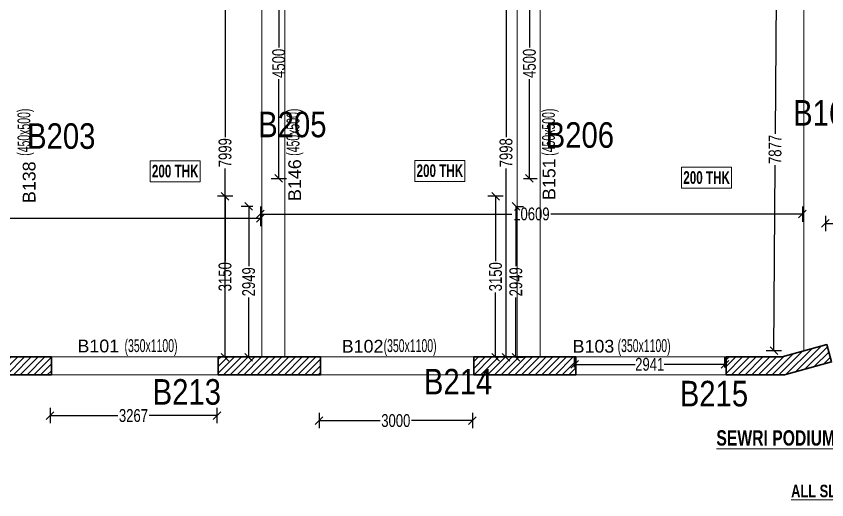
# Model space of a CAD drawing. Header units: millimetres. Extents: x 1 to 72184, y 68 to 60126.
# Drawn here: x 19546 to 35410, y 342 to 9803 of the extents above; entities that cross this region are included whole.
import ezdxf
from ezdxf.enums import TextEntityAlignment as Align

# ---------------------------------------------------------------- set-up
doc = ezdxf.new("R2010")
doc.units = ezdxf.units.MM
doc.linetypes.add('HIDDEN', pattern=[0.375, 0.25, -0.125])
for name, color, linetype, lineweight in [('A-FLOR-IDEN', 11, 'Continuous', 9), ('G-ANNO-TEXT', 231, 'Continuous', 9), ('S-BEAM', 7, 'Continuous', 18), ('S-BEAM-IDEN', 2, 'Continuous', 9), ('S-COL HATCH', 9, 'Continuous', 0), ('S-COLS', 5, 'Continuous', 35)]:
    doc.layers.add(name, color=color, linetype=linetype, lineweight=lineweight)
doc.layers.add('Abhinav working', color=6, linetype='Continuous')
doc.layers.add('Beam Nos', color=7, linetype='Continuous')
doc.styles.add('Dim.s & Anno.(Misc.)', font='ARIALN.TTF')
doc.styles.add('SC-BBS1', font='SansSerif')
doc.styles.add('SOBHA', font='swisscl.ttf')
doc.styles.add('Swis721 LtCn BT', font='swisscl.ttf', dxfattribs={"width": 0.9, "height": 233.355162})
doc.styles.add('Swis721 LtCn BT_2', font='swisscl.ttf', dxfattribs={"height": 244.992296})
doc.styles.add('Swis721 LtCn BT_B', font='', dxfattribs={"width": 0.9, "height": 246.918336})
doc.styles.get('Swis721 LtCn BT_B').set_extended_font_data('Swis721 LtCn BT', bold=True)
doc.dimstyles.new('S-100', dxfattribs={"dimscale": 100, "dimtxt": 2.5, "dimasz": 1.5, "dimexe": 1.5, "dimexo": 1.5, "dimgap": 0.1, "dimtad": 0, "dimdec": 0, "dimrnd": 0.0005, "dimzin": 0, "dimdsep": 46, "dimtxsty": 'SOBHA', "dimblk": 'OBLIQUE', "dimcen": 0.09, "dimclrd": 8, "dimclre": 8, "dimclrt": 6, "dimadec": 0, "dimazin": 0, "dimtfac": 1, "dimtdec": 0, "dimtofl": 0, "dimtmove": 0, "dimatfit": 3, "dimfxl": 1.5, "dimfxlon": 1, "dimtolj": 1, "dimtzin": 0, "dimlwd": -1, "dimlwe": -1, "dimarcsym": 0})
pattern_1 = [(45, (-31343257.79, 20900885.62), (-66.29126074, 66.29126074), [])]

# ---------------------------------------------------------------- blocks, each defined once
blk = doc.blocks.new('_OBLIQUE')
at = {"color": 0, "linetype": 'ByBlock'}
blk.add_line((-0.5, -0.5), (0.5, 0.5), dxfattribs=at)
blk = doc.blocks.new('*D404')
at = {"layer": 'Abhinav working', "color": 8, "transparency": 16777216}
for p, q in [((35384, 5899), (35384, 5599)), ((41584, 5899), (41584, 5599)), ((35384, 5749), (38177, 5749)), ((41584, 5749), (38791, 5749))]:
    blk.add_line(p, q, dxfattribs=at)
at = {"layer": 'Defpoints', "color": 0, "transparency": 16777216}
for p in [(35384, 6281), (41584, 6281), (35384, 5749)]:
    blk.add_point(p, dxfattribs=at)
at = {"layer": 'Abhinav working', "color": 8, "transparency": 16777216, "xscale": 150, "yscale": 150, "zscale": 150, "rotation": 180}
blk.add_blockref('_OBLIQUE', (35384, 5749), dxfattribs=at)
at = {"layer": 'Abhinav working', "color": 8, "transparency": 16777216, "xscale": 150, "yscale": 150, "zscale": 150}
blk.add_blockref('_OBLIQUE', (41584, 5749), dxfattribs=at)
at = {"layer": 'Abhinav working', "color": 6, "transparency": 16777216, "insert": (38484, 5749), "char_height": 250, "attachment_point": 5, "style": 'SOBHA'}
blk.add_mtext('\\A1;6200', dxfattribs=at)
blk = doc.blocks.new('*D405')
at = {"layer": 'Abhinav working', "color": 8, "transparency": 16777216}
for p, q in [((34574, 11134), (34274, 11136)), ((34424, 11135), (34401, 7501)), ((34374, 3258), (34397, 6892)), ((34524, 3257), (34224, 3259))]:
    blk.add_line(p, q, dxfattribs=at)
at = {"layer": 'Defpoints', "color": 0, "transparency": 16777216}
for p in [(34424, 11135), (34984, 11131), (34934, 3255)]:
    blk.add_point(p, dxfattribs=at)
at = {"layer": 'Abhinav working', "color": 8, "transparency": 16777216, "xscale": 150, "yscale": 150, "zscale": 150}
for p, rotation in [((34424, 11135), 89.63629030141777), ((34374, 3258), 269.6362903014178)]:
    blk.add_blockref('_OBLIQUE', p, dxfattribs=dict(at, rotation=rotation))
at = {"layer": 'Abhinav working', "color": 6, "transparency": 16777216, "insert": (34399, 7196), "char_height": 250, "attachment_point": 5, "rotation": 89.6363, "style": 'SOBHA'}
blk.add_mtext('\\A1;7877', dxfattribs=at)
blk = doc.blocks.new('*D423')
at = {"layer": 'Abhinav working', "color": 8, "transparency": 16777216}
for p, q in [((6683, 5996), (6683, 5696)), ((24325, 5996), (24325, 5696)), ((6683, 5846), (15122, 5846)), ((24325, 5846), (15885, 5846))]:
    blk.add_line(p, q, dxfattribs=at)
at = {"layer": 'Defpoints', "color": 0, "transparency": 16777216}
for p in [(6683, 6631), (24325, 6631), (6683, 5846)]:
    blk.add_point(p, dxfattribs=at)
at = {"layer": 'Abhinav working', "color": 8, "transparency": 16777216, "xscale": 150, "yscale": 150, "zscale": 150, "rotation": 180}
blk.add_blockref('_OBLIQUE', (6683, 5846), dxfattribs=at)
at = {"layer": 'Abhinav working', "color": 8, "transparency": 16777216, "xscale": 150, "yscale": 150, "zscale": 150}
blk.add_blockref('_OBLIQUE', (24325, 5846), dxfattribs=at)
at = {"layer": 'Abhinav working', "color": 6, "transparency": 16777216, "insert": (15504, 5846), "char_height": 250, "attachment_point": 5, "style": 'SOBHA'}
blk.add_mtext('\\A1;17642', dxfattribs=at)
blk = doc.blocks.new('*D424')
at = {"layer": 'Abhinav working', "color": 8, "transparency": 16777216}
for p, q in [((24325, 6083), (24325, 5783)), ((34934, 6083), (34934, 5783)), ((24325, 5933), (29247, 5933)), ((34934, 5933), (30011, 5933))]:
    blk.add_line(p, q, dxfattribs=at)
at = {"layer": 'Defpoints', "color": 0, "transparency": 16777216}
for p in [(24325, 6631), (34934, 6631), (34934, 5933)]:
    blk.add_point(p, dxfattribs=at)
at = {"layer": 'Abhinav working', "color": 8, "transparency": 16777216, "xscale": 150, "yscale": 150, "zscale": 150, "rotation": 180}
blk.add_blockref('_OBLIQUE', (24325, 5933), dxfattribs=at)
at = {"layer": 'Abhinav working', "color": 8, "transparency": 16777216, "xscale": 150, "yscale": 150, "zscale": 150}
blk.add_blockref('_OBLIQUE', (34934, 5933), dxfattribs=at)
at = {"layer": 'Abhinav working', "color": 6, "transparency": 16777216, "insert": (29629, 5933), "char_height": 250, "attachment_point": 5, "style": 'SOBHA'}
blk.add_mtext('\\A1;10609', dxfattribs=at)
blk = doc.blocks.new('*D425')
at = {"layer": 'Abhinav working', "color": 8, "transparency": 16777216}
for p, q in [((24534, 11131), (24834, 11131)), ((24684, 11131), (24684, 9189)), ((24684, 6631), (24684, 8573)), ((24534, 6631), (24834, 6631))]:
    blk.add_line(p, q, dxfattribs=at)
at = {"layer": 'Defpoints', "color": 0, "transparency": 16777216}
for p in [(24325, 11131), (24684, 11131), (24325, 6631)]:
    blk.add_point(p, dxfattribs=at)
at = {"layer": 'Abhinav working', "color": 8, "transparency": 16777216, "xscale": 150, "yscale": 150, "zscale": 150}
for p, rotation in [((24684, 11131), 90), ((24684, 6631), 270)]:
    blk.add_blockref('_OBLIQUE', p, dxfattribs=dict(at, rotation=rotation))
at = {"layer": 'Abhinav working', "color": 6, "transparency": 16777216, "insert": (24684, 8881), "char_height": 250, "attachment_point": 5, "rotation": 90, "style": 'SOBHA'}
blk.add_mtext('\\A1;4500', dxfattribs=at)
blk = doc.blocks.new('*D426')
at = {"layer": 'Abhinav working', "color": 8, "transparency": 16777216}
for p, q in [((29475, 11131), (29740, 11131)), ((29590, 11131), (29590, 9189)), ((29590, 6631), (29590, 8573)), ((29475, 6631), (29740, 6631))]:
    blk.add_line(p, q, dxfattribs=at)
at = {"layer": 'Defpoints', "color": 0, "transparency": 16777216}
for p in [(29325, 11131), (29590, 11131), (29325, 6631)]:
    blk.add_point(p, dxfattribs=at)
at = {"layer": 'Abhinav working', "color": 8, "transparency": 16777216, "xscale": 150, "yscale": 150, "zscale": 150}
for p, rotation in [((29590, 11131), 90), ((29590, 6631), 270)]:
    blk.add_blockref('_OBLIQUE', p, dxfattribs=dict(at, rotation=rotation))
at = {"layer": 'Abhinav working', "color": 6, "transparency": 16777216, "insert": (29590, 8881), "char_height": 250, "attachment_point": 5, "rotation": 90, "style": 'SOBHA'}
blk.add_mtext('\\A1;4500', dxfattribs=at)
blk = doc.blocks.new('*D429')
at = {"layer": 'Abhinav working', "color": 8, "transparency": 16777216}
for p, q in [((23784, 6281), (23484, 6281)), ((23634, 6281), (23634, 5013)), ((23634, 3131), (23634, 4399)), ((23784, 3131), (23484, 3131))]:
    blk.add_line(p, q, dxfattribs=at)
at = {"layer": 'Defpoints', "color": 0, "transparency": 16777216}
for p in [(23634, 6281), (24325, 6281), (24325, 3131)]:
    blk.add_point(p, dxfattribs=at)
at = {"layer": 'Abhinav working', "color": 8, "transparency": 16777216, "xscale": 150, "yscale": 150, "zscale": 150}
for p, rotation in [((23634, 6281), 90), ((23634, 3131), 270)]:
    blk.add_blockref('_OBLIQUE', p, dxfattribs=dict(at, rotation=rotation))
at = {"layer": 'Abhinav working', "color": 6, "transparency": 16777216, "insert": (23634, 4706), "char_height": 250, "attachment_point": 5, "rotation": 90, "style": 'SOBHA'}
blk.add_mtext('\\A1;3150', dxfattribs=at)
blk = doc.blocks.new('*D430')
at = {"layer": 'Abhinav working', "color": 8, "transparency": 16777216}
for p, q in [((29078, 6281), (28778, 6281)), ((28928, 6281), (28928, 5013)), ((28928, 3131), (28928, 4399)), ((29078, 3131), (28778, 3131))]:
    blk.add_line(p, q, dxfattribs=at)
at = {"layer": 'Defpoints', "color": 0, "transparency": 16777216}
for p in [(28928, 6281), (29325, 6281), (29325, 3131)]:
    blk.add_point(p, dxfattribs=at)
at = {"layer": 'Abhinav working', "color": 8, "transparency": 16777216, "xscale": 150, "yscale": 150, "zscale": 150}
for p, rotation in [((28928, 6281), 90), ((28928, 3131), 270)]:
    blk.add_blockref('_OBLIQUE', p, dxfattribs=dict(at, rotation=rotation))
at = {"layer": 'Abhinav working', "color": 6, "transparency": 16777216, "insert": (28928, 4706), "char_height": 250, "attachment_point": 5, "rotation": 90, "style": 'SOBHA'}
blk.add_mtext('\\A1;3150', dxfattribs=at)
blk = doc.blocks.new('*D433')
at = {"layer": 'Abhinav working', "color": 8, "transparency": 16777216}
for p, q in [((20208, 2139), (20208, 1839)), ((23475, 2139), (23475, 1839)), ((20208, 1989), (21536, 1989)), ((23475, 1989), (22147, 1989))]:
    blk.add_line(p, q, dxfattribs=at)
at = {"layer": 'Defpoints', "color": 0, "transparency": 16777216}
for p in [(20208, 2782, 0), (23475, 2782), (23475, 1989)]:
    blk.add_point(p, dxfattribs=at)
at = {"layer": 'Abhinav working', "color": 8, "transparency": 16777216, "xscale": 150, "yscale": 150, "zscale": 150, "rotation": 180}
blk.add_blockref('_OBLIQUE', (20208, 1989), dxfattribs=at)
at = {"layer": 'Abhinav working', "color": 8, "transparency": 16777216, "xscale": 150, "yscale": 150, "zscale": 150}
blk.add_blockref('_OBLIQUE', (23475, 1989), dxfattribs=at)
at = {"layer": 'Abhinav working', "color": 6, "transparency": 16777216, "insert": (21841, 1989), "char_height": 250, "attachment_point": 5, "style": 'SOBHA'}
blk.add_mtext('\\A1;3267', dxfattribs=at)
blk = doc.blocks.new('*D434')
at = {"layer": 'Abhinav working', "color": 8, "transparency": 16777216}
for p, q in [((25475, 2040), (25475, 1740)), ((28475, 2040), (28475, 1740)), ((25475, 1890), (26668, 1890)), ((28475, 1890), (27282, 1890))]:
    blk.add_line(p, q, dxfattribs=at)
at = {"layer": 'Defpoints', "color": 0, "transparency": 16777216}
for p in [(25475, 2782), (28475, 2782, 0), (28475, 1890)]:
    blk.add_point(p, dxfattribs=at)
at = {"layer": 'Abhinav working', "color": 8, "transparency": 16777216, "xscale": 150, "yscale": 150, "zscale": 150, "rotation": 180}
blk.add_blockref('_OBLIQUE', (25475, 1890), dxfattribs=at)
at = {"layer": 'Abhinav working', "color": 8, "transparency": 16777216, "xscale": 150, "yscale": 150, "zscale": 150}
blk.add_blockref('_OBLIQUE', (28475, 1890), dxfattribs=at)
at = {"layer": 'Abhinav working', "color": 6, "transparency": 16777216, "insert": (26975, 1890), "char_height": 250, "attachment_point": 5, "style": 'SOBHA'}
blk.add_mtext('\\A1;3000', dxfattribs=at)
blk = doc.blocks.new('*D435')
at = {"layer": 'Abhinav working', "color": 8, "transparency": 16777216}
for p, q in [((30475, 2932), (30475, 3141)), ((33416, 2932), (33416, 3141)), ((30475, 2991), (31661, 2991)), ((33416, 2991), (32229, 2991))]:
    blk.add_line(p, q, dxfattribs=at)
at = {"layer": 'Defpoints', "color": 0, "transparency": 16777216}
for p in [(33416, 2991), (30475, 2782), (33416, 2782)]:
    blk.add_point(p, dxfattribs=at)
at = {"layer": 'Abhinav working', "color": 8, "transparency": 16777216, "xscale": 150, "yscale": 150, "zscale": 150, "rotation": 180}
blk.add_blockref('_OBLIQUE', (30475, 2991), dxfattribs=at)
at = {"layer": 'Abhinav working', "color": 8, "transparency": 16777216, "xscale": 150, "yscale": 150, "zscale": 150}
blk.add_blockref('_OBLIQUE', (33416, 2991), dxfattribs=at)
at = {"layer": 'Abhinav working', "color": 6, "transparency": 16777216, "insert": (31945, 2991), "char_height": 250, "attachment_point": 5, "style": 'SOBHA'}
blk.add_mtext('\\A1;2941', dxfattribs=at)
blk = doc.blocks.new('*D467')
at = {"layer": 'Abhinav working', "color": 8, "transparency": 16777216}
for p, q in [((24175, 6081), (23946, 6081)), ((24096, 6081), (24096, 4913)), ((24096, 3132), (24096, 4300)), ((24175, 3132), (23946, 3132))]:
    blk.add_line(p, q, dxfattribs=at)
at = {"layer": 'Defpoints', "color": 0, "transparency": 16777216}
for p in [(24096, 6081), (24325, 6081), (24325, 3132)]:
    blk.add_point(p, dxfattribs=at)
at = {"layer": 'Abhinav working', "color": 8, "transparency": 16777216, "xscale": 150, "yscale": 150, "zscale": 150}
for p, rotation in [((24096, 6081), 90), ((24096, 3132), 270)]:
    blk.add_blockref('_OBLIQUE', p, dxfattribs=dict(at, rotation=rotation))
at = {"layer": 'Abhinav working', "color": 6, "transparency": 16777216, "insert": (24096, 4607), "char_height": 250, "attachment_point": 5, "rotation": 90, "style": 'SOBHA'}
blk.add_mtext('\\A1;2949', dxfattribs=at)
blk = doc.blocks.new('*D468')
at = {"layer": 'Abhinav working', "color": 8, "transparency": 16777216}
for p, q in [((29325, 6081), (29475, 6081)), ((29325, 6081), (29325, 4913)), ((29325, 3132), (29325, 4300)), ((29325, 3132), (29475, 3132))]:
    blk.add_line(p, q, dxfattribs=at)
at = {"layer": 'Defpoints', "color": 0, "transparency": 16777216}
for p in [(29325, 6081), (29325, 6081), (29325, 3132)]:
    blk.add_point(p, dxfattribs=at)
at = {"layer": 'Abhinav working', "color": 8, "transparency": 16777216, "xscale": 150, "yscale": 150, "zscale": 150}
for p, rotation in [((29325, 6081), 90), ((29325, 3132), 270)]:
    blk.add_blockref('_OBLIQUE', p, dxfattribs=dict(at, rotation=rotation))
at = {"layer": 'Abhinav working', "color": 6, "transparency": 16777216, "insert": (29325, 4607), "char_height": 250, "attachment_point": 5, "rotation": 90, "style": 'SOBHA'}
blk.add_mtext('\\A1;2949', dxfattribs=at)
blk = doc.blocks.new('*D504')
at = {"layer": 'Abhinav working', "color": 8, "transparency": 16777216}
for p, q in [((23784, 11131), (23484, 11131)), ((23634, 11131), (23634, 7438)), ((23634, 3132), (23634, 6826)), ((23784, 3132), (23484, 3132))]:
    blk.add_line(p, q, dxfattribs=at)
at = {"layer": 'Defpoints', "color": 0, "transparency": 16777216}
for p in [(24325, 11131, 0), (23634, 3132), (24325, 3132)]:
    blk.add_point(p, dxfattribs=at)
at = {"layer": 'Abhinav working', "color": 8, "transparency": 16777216, "xscale": 150, "yscale": 150, "zscale": 150}
for p, rotation in [((23634, 11131), 90), ((23634, 3132), 270)]:
    blk.add_blockref('_OBLIQUE', p, dxfattribs=dict(at, rotation=rotation))
at = {"layer": 'Abhinav working', "color": 6, "transparency": 16777216, "insert": (23634, 7132), "char_height": 250, "attachment_point": 5, "rotation": 90, "style": 'SOBHA'}
blk.add_mtext('\\A1;7999', dxfattribs=at)
blk = doc.blocks.new('*D505')
at = {"layer": 'Abhinav working', "color": 8, "transparency": 16777216}
for p, q in [((29175, 11130), (28983, 11130)), ((29133, 11130), (29133, 7437)), ((29133, 3132), (29133, 6826)), ((29175, 3132), (28983, 3132))]:
    blk.add_line(p, q, dxfattribs=at)
at = {"layer": 'Defpoints', "color": 0, "transparency": 16777216}
for p in [(29325, 11130, 0), (29133, 3132), (29325, 3132)]:
    blk.add_point(p, dxfattribs=at)
at = {"layer": 'Abhinav working', "color": 8, "transparency": 16777216, "xscale": 150, "yscale": 150, "zscale": 150}
for p, rotation in [((29133, 11130), 89.99946690185101), ((29133, 3132), 269.999466901851)]:
    blk.add_blockref('_OBLIQUE', p, dxfattribs=dict(at, rotation=rotation))
at = {"layer": 'Abhinav working', "color": 6, "transparency": 16777216, "insert": (29133, 7131), "char_height": 250, "attachment_point": 5, "rotation": 89.9995, "style": 'SOBHA'}
blk.add_mtext('\\A1;7998', dxfattribs=at)

msp = doc.modelspace()

# ---------------------------------------------------------------- hatches: boundary and pattern name
at = {"layer": 'S-COL HATCH', "transparency": 33554687}
h = msp.add_hatch(dxfattribs=at)
h.set_pattern_fill('ANSI31', color=256, scale=750)
h.set_pattern_definition(pattern_1)
h.paths.add_polyline_path([(33441.7, 2787.5), (34581, 2787.5), (35502.1, 3039.2), (35409.9, 3376.9), (34534, 3137.5), (33441.7, 3137.5)])
h = msp.add_hatch(dxfattribs=at)
h.set_pattern_fill('ANSI31', color=256, scale=750)
h.set_pattern_definition(pattern_1)
h.paths.add_polyline_path([(20234, 2787.5), (20234, 3137.5), (18234, 3137.5), (18234, 2787.5)])
h = msp.add_hatch(dxfattribs=at)
h.set_pattern_fill('ANSI31', color=256, scale=750)
h.set_pattern_definition(pattern_1)
h.paths.add_polyline_path([(25500.8, 2787.5), (25500.8, 3137.5), (23500.8, 3137.5), (23500.8, 2787.5)])
h = msp.add_hatch(dxfattribs=at)
h.set_pattern_fill('ANSI31', color=256, scale=750)
h.set_pattern_definition(pattern_1)
h.paths.add_polyline_path([(30500.8, 2787.5), (30500.8, 3137.5), (28500.8, 3137.5), (28500.8, 2787.5)])

# ---------------------------------------------------------------- linework, layer by layer
at = {"layer": 'A-FLOR-IDEN', "color": 8, "elevation": 0, "flags": 128}
for points in [[(28326.2, 6982.9), (28326.2, 6571.1), (27348.7, 6571.1), (27348.7, 6982.9)], [(23146.2, 6974.9), (23146.2, 6563.1), (22168.7, 6563.1), (22168.7, 6974.9)], [(33546.2, 6848.4), (33546.2, 6436.6), (32568.7, 6436.6), (32568.7, 6848.4)]]:
    msp.add_lwpolyline(points, close=True, dxfattribs=at)
at = {"layer": 'S-BEAM', "linetype": 'HIDDEN'}
for p, q in [((24350.8, 11136.3), (24350.8, 3137.5)), ((24800.8, 11136.3), (24800.8, 3136.3)), ((29350.8, 11136.3), (29350.8, 3137.5)), ((29800.8, 11136.3), (29800.8, 3136.3)), ((34959.9, 11136.3), (34959.9, 3259.9)), ((20234, 3137.5, 0), (23500.8, 3137.5)), ((28500.8, 3137.5, 0), (25500.8, 3137.5)), ((30500.8, 3137.5, 0), (33441.7, 3137.5))]:
    msp.add_line(p, q, dxfattribs=at)
at = {"layer": 'S-BEAM'}
for p, q in [((20234, 2787.5, 0), (23500.8, 2787.5)), ((28500.8, 2787.5, 0), (25500.8, 2787.5)), ((30500.8, 2787.5, 0), (33441.7, 2787.5))]:
    msp.add_line(p, q, dxfattribs=at)
at = {"layer": 'S-COLS', "elevation": 0}
msp.add_lwpolyline([(33441.7, 3137.5), (34534, 3137.5), (35409.9, 3376.9), (35502.1, 3039.2), (34581, 2787.5), (33441.7, 2787.5), (33441.7, 3137.5)], dxfattribs=at)
for points in [[(18234, 3137.5), (20234, 3137.5), (20234, 2787.5), (18234, 2787.5)], [(23500.8, 3137.5), (25500.8, 3137.5), (25500.8, 2787.5), (23500.8, 2787.5)], [(28500.8, 3137.5), (30500.8, 3137.5), (30500.8, 2787.5), (28500.8, 2787.5)]]:
    msp.add_lwpolyline(points, close=True, dxfattribs=at)

# ---------------------------------------------------------------- texts
at = {"layer": 'A-FLOR-IDEN', "color": 1, "char_height": 246.92, "width": 1155, "attachment_point": 2, "line_spacing_factor": 0.964267, "style": 'Swis721 LtCn BT_B'}
for insert in [(22657.4, 6896.9), (27837.5, 6904.9), (33057.4, 6770.4)]:
    msp.add_mtext('200 THK', dxfattribs=dict(at, insert=insert))
at = {"layer": 'Abhinav working', "char_height": 500, "attachment_point": 1, "style": 'Dim.s & Anno.(Misc.)'}
for s, insert in [('B162', (34751.3, 8161.6, 0)), ('B205', (24281.5, 7934.8, 0)), ('B203', (19758.9, 7708.5, 0)), ('B206', (29908.9, 7728.8, 0)), ('B214', (27524.8, 2902.8)), ('B213', (22215.8, 2702.6)), ('B215', (32533.3, 2669.2))]:
    msp.add_mtext_dynamic_manual_height_columns(s, width=21149.247, gutter_width=5423.5, heights=[0], dxfattribs=dict(at, insert=insert))
at = {"layer": 'Beam Nos', "color": 3, "style": 'SC-BBS1'}
for s, p in [('B146', (25196.2, 6595.9, 0)), ('B151', (30174.3, 6614.2, 0)), ('B138', (19998.8, 6554.7))]:
    msp.add_text(s, height=250, rotation=90, dxfattribs=at).set_placement(p, align=Align.BOTTOM_CENTER)
for s, p in [('B101', (21153, 3151.2, 0)), ('B102', (26325.2, 3145.7, 0)), ('B103', (30843.4, 3145.7, 0))]:
    msp.add_text(s, height=250, dxfattribs=at).set_placement(p, align=Align.BOTTOM_CENTER)
at = {"layer": 'G-ANNO-TEXT', "color": 6, "insert": (33248.6, 1701.9), "char_height": 300, "width": 6923.66, "attachment_point": 1, "line_spacing_factor": 0.971848, "style": 'Swis721 LtCn BT_2'}
msp.add_mtext('{\\fSwis721 LtCn BT|b1|i0|c0|p34;\\LSEWRI PODIUM FLOOR - 9TH FRAMING PLAN }', dxfattribs=at)
at = {"layer": 'G-ANNO-TEXT', "color": 1, "insert": (34712.3, 635.9), "char_height": 244.992, "width": 3728.693, "attachment_point": 1, "line_spacing_factor": 0.971848, "style": 'Swis721 LtCn BT_2'}
msp.add_mtext('{\\fSwis721 LtCn BT|b1|i0|c0|p34;\\LALL SLABS ARE 200 THK U.O.N}', dxfattribs=at)
at = {"layer": 'S-BEAM-IDEN', "color": 3, "style": 'Swis721 LtCn BT', "width": 0.8}
for p in [(19821.6, 7072.1, 0), (25088.3, 7072.1), (30088.3, 7072.1)]:
    msp.add_text('(450x500)', height=250, rotation=90, dxfattribs=at).set_placement(p)
for p in [(21666.1, 3233.1), (26736.2, 3233.1), (31315.9, 3233.1)]:
    msp.add_text('(350x1100)', height=250, dxfattribs=at).set_placement(p)

# ---------------------------------------------------------------- dimensions: what is measured, and where the dimension line sits
at = {"layer": 'Abhinav working', "color": 3}
dim = msp.add_linear_dim(base=(23633.6, 3132.3), p1=(24324.7, 11131.1), p2=(24324.7, 3132.3), angle=90, dimstyle='S-100', dxfattribs=at)
dim.commit()
dim.dimension.update_dxf_attribs({"geometry": '*D504', "text_midpoint": (23633.6, 7131.7)})
at = {"layer": 'Abhinav working'}
for base, p1, p2, picture, middle in [((24683.8, 11131.1), (24324.7, 6631.1), (24324.7, 11131.1), '*D425', (24683.8, 8881.1)), ((29590.1, 11131.1), (29324.7, 6631.1), (29324.7, 11131.1), '*D426', (29590.1, 8881.1)), ((23633.6, 6281.1), (24324.7, 3131.1), (24324.7, 6281.1), '*D429', (23633.6, 4706.1)), ((28928, 6281.1), (29324.7, 3131.1), (29324.7, 6281.1), '*D430', (28928, 4706.1)), ((24095.9, 6081.1), (24324.7, 3132.2), (24324.7, 6081.1), '*D467', (24095.9, 4606.7)), ((29324.7, 6081.1), (29324.7, 3132.2), (29324.7, 6081.1), '*D468', (29324.7, 4606.7))]:
    dim = msp.add_linear_dim(base=base, p1=p1, p2=p2, angle=90, dimstyle='S-100', dxfattribs=at)
    dim.commit()
    dim.dimension.update_dxf_attribs({"geometry": picture, "text_midpoint": middle})
at = {"layer": 'Abhinav working', "color": 3}
dim = msp.add_aligned_dim(p1=(29324.7, 11130.4), p2=(29324.6, 3132.3), distance=-191.7, dimstyle='S-100', dxfattribs=at)
dim.commit()
dim.dimension.update_dxf_attribs({"geometry": '*D505', "text_midpoint": (29133, 7131.3)})
at = {"layer": 'Abhinav working'}
for p1, p2, distance, picture, middle in [((34933.8, 3254.6), (34983.8, 11131.1), 560.1, '*D405', (34398.7, 7196.4)), ((24324.7, 6631.1), (34933.8, 6631.1), -698.4, '*D424', (29629.2, 5932.6)), ((30474.7, 2782.2), (33415.6, 2782.2), 209, '*D435', (31945.2, 2991.2)), ((20207.9, 2782.2, 0), (23474.7, 2782.2), -792.8, '*D433', (21841.3, 1989.4))]:
    dim = msp.add_aligned_dim(p1=p1, p2=p2, distance=distance, dimstyle='S-100', dxfattribs=at)
    dim.commit()
    dim.dimension.update_dxf_attribs({"geometry": picture, "text_midpoint": middle})
for base, p1, p2, picture, middle in [((6682.7, 5845.8), (24324.7, 6631.1), (6682.7, 6631.1), '*D423', (15503.7, 5845.8)), ((35383.8, 5748.8), (41583.8, 6281.1), (35383.8, 6281.1), '*D404', (38483.8, 5748.8)), ((28474.7, 1889.5), (25474.7, 2782.2), (28474.7, 2782.2, 0), '*D434', (26974.7, 1889.5))]:
    dim = msp.add_linear_dim(base=base, p1=p1, p2=p2, dimstyle='S-100', dxfattribs=at)
    dim.commit()
    dim.dimension.update_dxf_attribs({"geometry": picture, "text_midpoint": middle})

doc.saveas('drawing.dxf')
